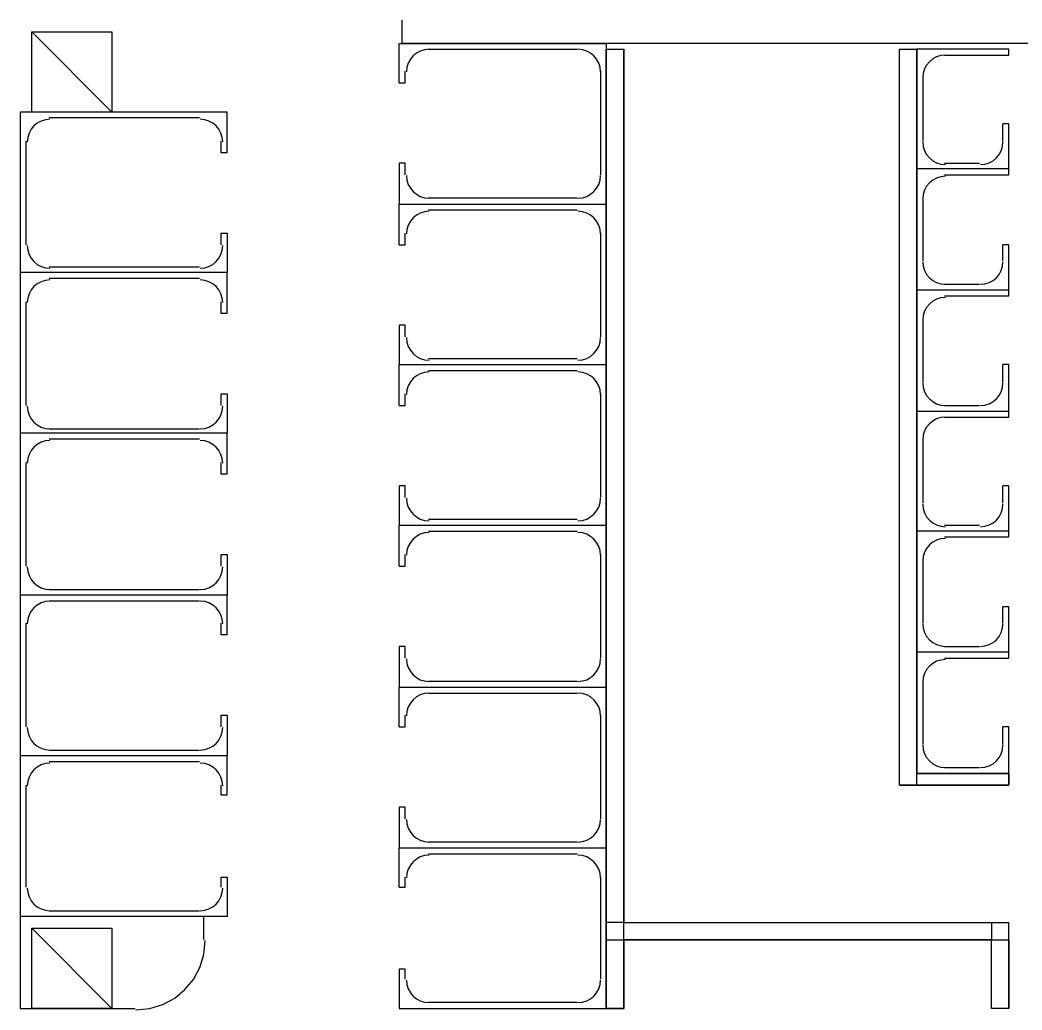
# Model space of a CAD drawing. Header units: millimetres. Extents: x -1062 to 473405, y -148599 to 38948.
# Drawn here: x 69535 to 78255, y -133090 to -124479 of the extents above; entities that cross this region are included whole.
import ezdxf

# ---------------------------------------------------------------- set-up
doc = ezdxf.new("R2010")
doc.units = ezdxf.units.MM
for name, color, linetype in [('COLUMN', 1, 'Continuous'), ('WALL', 7, 'Continuous'), ('WINDOW', 4, 'Continuous')]:
    doc.layers.add(name, color=color, linetype=linetype)

msp = doc.modelspace()

# ---------------------------------------------------------------- linework, layer by layer
at = {"layer": 'COLUMN'}
for p, q in [((70334.3, -125279), (69636.1, -124580.5)), ((69636.1, -124580.5), (70334.3, -124580.5)), ((69636.1, -125279), (69636.1, -124580.5)), ((70334.3, -124580.5), (70334.3, -125279)), ((70334.3, -125279), (69636.1, -125279)), ((70334.3, -133077.6), (69636.1, -132379.1)), ((69636.1, -132379.1), (70334.3, -132379.1)), ((69636.1, -133077.6), (69636.1, -132379.1)), ((70334.3, -132379.1), (70334.3, -133077.6)), ((70334.3, -133077.6), (69636.1, -133077.6))]:
    msp.add_line(p, q, dxfattribs=at)
at = {"layer": 'WALL'}
for p, q in [((72860.2, -124682.1), (72860.2, -124478.9)), ((79486.1, -124682.1), (72860.2, -124682.1)), ((74637.3, -133077.6), (74637.3, -124732.9)), ((74789.6, -132328.3), (74789.6, -124732.9)), ((77188.6, -131134.3), (77188.6, -124732.9)), ((77340.9, -131134.3), (77340.9, -124732.9)), ((78140.6, -131032.7), (77340.9, -131032.7)), ((78140.6, -131134.3), (78140.6, -131032.7)), ((77188.6, -131134.3), (77340.9, -131134.3)), ((77340.9, -131134.3), (78140.6, -131134.3)), ((69534.6, -132277.5), (69534.6, -133077.6)), ((71133.9, -132277.5), (69534.6, -132277.5)), ((71133.9, -132480.7), (71133.9, -132277.5)), ((74789.6, -132328.3), (77988.3, -132328.3)), ((77988.3, -132328.3), (78140.6, -132328.3)), ((78140.6, -133077.6), (78140.6, -132328.3)), ((71134.4, -132608.6), (71146.6, -132487)), ((74789.6, -133077.6), (74789.6, -132480.7)), ((74789.6, -132480.7), (77988.3, -132480.7)), ((77988.3, -133077.6), (77988.3, -132480.7)), ((71099.2, -132721.9), (71134.4, -132608.6)), ((71043.7, -132824.3), (71099.2, -132721.9)), ((70970, -132913.6), (71043.7, -132824.3)), ((70880.8, -132987.3), (70970, -132913.6)), ((70665.2, -133078.1), (70778.4, -133042.9)), ((70778.4, -133042.9), (70880.8, -132987.3)), ((69534.6, -133077.6), (70537.3, -133077.6)), ((70543.7, -133090.3), (70665.2, -133078.1)), ((74637.3, -133077.6), (74789.6, -133077.6))]:
    msp.add_line(p, q, dxfattribs=at)
for points in [[(74789.6, -124732.9), (74789.6, -132328.3), (74637.3, -132328.3), (74637.3, -124732.9), (74789.6, -124732.9)], [(77188.6, -124732.9), (77340.9, -124732.9), (77340.9, -131032.7), (78140.6, -131032.7), (78140.6, -131134.3), (78140, -131134.3), (78140, -131135), (77340, -131135), (77340, -131134.3), (77188.6, -131134.3), (77188.6, -124732.9)], [(77988.3, -132328.3), (77988.3, -132480.7), (74789.6, -132480.7), (74789.6, -132328.3), (77988.3, -132328.3)], [(74789.6, -132480.7), (74789.6, -133077.6), (74637.3, -133077.6), (74637.3, -132480.7), (74789.6, -132480.7)], [(78140.6, -132480.7), (78140.6, -133077.6), (77988.3, -133077.6), (77988.3, -132480.7), (78140.6, -132480.7)]]:
    msp.add_lwpolyline(points, close=True, dxfattribs=at)
at = {"layer": 'WINDOW'}
for p, q in [((72834.8, -125025), (72834.8, -124682.1)), ((72834.8, -124682.1), (74637.3, -124682.1)), ((74637.3, -124682.1), (74637.3, -126079.2)), ((72985, -124766.5), (72955.9, -124790.5)), ((73018.5, -124748.4), (72985, -124766.5)), ((73055.4, -124736.9), (73018.5, -124748.4)), ((73095, -124732.9), (73055.4, -124736.9)), ((73088.7, -124732.9), (74383.4, -124732.9)), ((74429.4, -124736.9), (74389.7, -124732.9)), ((74466.3, -124748.4), (74429.4, -124736.9)), ((74499.7, -124766.5), (74466.3, -124748.4)), ((74528.9, -124790.5), (74499.7, -124766.5)), ((77340.9, -124732.9), (77340.9, -125774.4)), ((78140.6, -124732.9), (77340.9, -124732.9)), ((77588.4, -124783.7), (77548.8, -124787.7)), ((77582.1, -124783.7), (78140.6, -124783.7)), ((78140.6, -124783.7), (78140.6, -124732.9)), ((72913.8, -124853.1), (72902.3, -124890.1)), ((72931.9, -124819.7), (72913.8, -124853.1)), ((72955.9, -124790.5), (72931.9, -124819.7)), ((74552.9, -124819.7), (74528.9, -124790.5)), ((74571, -124853.1), (74552.9, -124819.7)), ((74582.5, -124890.1), (74571, -124853.1)), ((77425.3, -124870.5), (77407.2, -124903.9)), ((77449.3, -124841.3), (77425.3, -124870.5)), ((77478.4, -124817.3), (77449.3, -124841.3)), ((77511.9, -124799.2), (77478.4, -124817.3)), ((77548.8, -124787.7), (77511.9, -124799.2)), ((72885.6, -125025), (72885.6, -124923.4)), ((72902.3, -124890.1), (72898.3, -124929.8)), ((74586.5, -124929.8), (74582.5, -124890.1)), ((74586.5, -124923.4), (74586.5, -125825.2)), ((77395.7, -124940.9), (77391.7, -124980.6)), ((77407.2, -124903.9), (77395.7, -124940.9)), ((72834.8, -125025), (72885.6, -125025)), ((77391.7, -124974.2), (77391.7, -125533.1)), ((71337, -125279), (69534.6, -125279)), ((69534.6, -125279), (69534.6, -126676.2)), ((71337, -125634.7), (71337, -125279)), ((69684.8, -125376.2), (69655.7, -125400.2)), ((69718.2, -125358), (69684.8, -125376.2)), ((69755.1, -125346.5), (69718.2, -125358)), ((69794.8, -125342.5), (69755.1, -125346.5)), ((71095.8, -125329.8), (69788.4, -125329.8)), ((71141.8, -125346.5), (71102.2, -125342.5)), ((71178.8, -125358), (71141.8, -125346.5)), ((71212.2, -125376.2), (71178.8, -125358)), ((71241.3, -125400.2), (71212.2, -125376.2)), ((78089.8, -125533.1), (78089.8, -125380.6)), ((78140.6, -125380.6), (78089.8, -125380.6)), ((78140.6, -125774.4), (78140.6, -125380.6)), ((69613.5, -125462.8), (69602, -125499.7)), ((69631.7, -125429.3), (69613.5, -125462.8)), ((69655.7, -125400.2), (69631.7, -125429.3)), ((71265.3, -125429.3), (71241.3, -125400.2)), ((71283.5, -125462.8), (71265.3, -125429.3)), ((71294.9, -125499.7), (71283.5, -125462.8)), ((69585.3, -125533.1), (69585.3, -126434.9)), ((69602, -125499.7), (69598, -125539.4)), ((71286.3, -125634.7), (71286.3, -125533.1)), ((71298.9, -125539.4), (71294.9, -125499.7)), ((77391.7, -125539.4), (77395.7, -125579.1)), ((78085.8, -125579.1), (78089.8, -125539.4)), ((71337, -125634.7), (71286.3, -125634.7)), ((77395.7, -125579.1), (77407.2, -125616)), ((77407.2, -125616), (77425.3, -125649.5)), ((77425.3, -125649.5), (77449.3, -125678.6)), ((78032.2, -125678.6), (78056.2, -125649.5)), ((78056.2, -125649.5), (78074.4, -125616)), ((78074.4, -125616), (78085.8, -125579.1)), ((72885.6, -125723.6), (72834.8, -125723.6)), ((72834.8, -125723.6), (72834.8, -126079.2)), ((72885.6, -125825.2), (72885.6, -125723.6)), ((77449.3, -125678.6), (77478.4, -125702.7)), ((77478.4, -125702.7), (77511.9, -125720.8)), ((77511.9, -125720.8), (77548.8, -125732.3)), ((77548.8, -125732.3), (77588.4, -125736.3)), ((77582.1, -125723.6), (77886.7, -125723.6)), ((77893.1, -125736.3), (77932.7, -125732.3)), ((77932.7, -125732.3), (77969.7, -125720.8)), ((77969.7, -125720.8), (78003.1, -125702.7)), ((78003.1, -125702.7), (78032.2, -125678.6)), ((72898.3, -125831.5), (72902.3, -125871.2)), ((74582.5, -125871.2), (74586.5, -125831.5)), ((77340.9, -125774.4), (77340.9, -126828.6)), ((78140.6, -125774.4), (77340.9, -125774.4)), ((77582.1, -125825.2), (78140.6, -125825.2)), ((78140.6, -125825.2), (78140.6, -125774.4)), ((72902.3, -125871.2), (72913.8, -125908.2)), ((72913.8, -125908.2), (72931.9, -125941.6)), ((74552.9, -125941.6), (74571, -125908.2)), ((74571, -125908.2), (74582.5, -125871.2)), ((77449.3, -125895.6), (77425.3, -125924.7)), ((77478.4, -125871.5), (77449.3, -125895.6)), ((77511.9, -125853.4), (77478.4, -125871.5)), ((77548.8, -125841.9), (77511.9, -125853.4)), ((77588.4, -125837.9), (77548.8, -125841.9)), ((72931.9, -125941.6), (72955.9, -125970.8)), ((72955.9, -125970.8), (72985, -125994.8)), ((72985, -125994.8), (73018.5, -126012.9)), ((74466.3, -126012.9), (74499.7, -125994.8)), ((74499.7, -125994.8), (74528.9, -125970.8)), ((74528.9, -125970.8), (74552.9, -125941.6)), ((77395.7, -125995.1), (77391.7, -126034.8)), ((77407.2, -125958.1), (77395.7, -125995.1)), ((77425.3, -125924.7), (77407.2, -125958.1)), ((72834.8, -126079.2), (74637.3, -126079.2)), ((72834.8, -126434.9), (72834.8, -126079.2)), ((73018.5, -126012.9), (73055.4, -126024.4)), ((73055.4, -126024.4), (73095, -126028.4)), ((74383.4, -126028.4), (73088.7, -126028.4)), ((74389.7, -126028.4), (74429.4, -126024.4)), ((74429.4, -126024.4), (74466.3, -126012.9)), ((74637.3, -126079.2), (74637.3, -127476.4)), ((77391.7, -126028.4), (77391.7, -126574.6)), ((72985, -126176.4), (72955.9, -126200.4)), ((73018.5, -126158.2), (72985, -126176.4)), ((73055.4, -126146.7), (73018.5, -126158.2)), ((73095, -126142.7), (73055.4, -126146.7)), ((73088.7, -126130), (74383.4, -126130)), ((74429.4, -126146.7), (74389.7, -126142.7)), ((74466.3, -126158.2), (74429.4, -126146.7)), ((74499.7, -126176.4), (74466.3, -126158.2)), ((74528.9, -126200.4), (74499.7, -126176.4)), ((72913.8, -126263), (72902.3, -126299.9)), ((72931.9, -126229.5), (72913.8, -126263)), ((72955.9, -126200.4), (72931.9, -126229.5)), ((74552.9, -126229.5), (74528.9, -126200.4)), ((74571, -126263), (74552.9, -126229.5)), ((74582.5, -126299.9), (74571, -126263)), ((71286.3, -126434.9), (71286.3, -126333.2)), ((71286.3, -126333.2), (71337, -126333.2)), ((71337, -126333.2), (71337, -126676.2)), ((72885.6, -126434.9), (72885.6, -126333.2)), ((72902.3, -126299.9), (72898.3, -126339.6)), ((74586.5, -126339.6), (74582.5, -126299.9)), ((74586.5, -126333.2), (74586.5, -127235)), ((69598, -126441.2), (69602, -126480.9)), ((71294.9, -126480.9), (71298.9, -126441.2)), ((72834.8, -126434.9), (72885.6, -126434.9)), ((78089.8, -126574.6), (78089.8, -126434.9)), ((78140.6, -126434.9), (78089.8, -126434.9)), ((78140.6, -126828.6), (78140.6, -126434.9)), ((69602, -126480.9), (69613.5, -126517.8)), ((69613.5, -126517.8), (69631.7, -126551.3)), ((71265.3, -126551.3), (71283.5, -126517.8)), ((71283.5, -126517.8), (71294.9, -126480.9)), ((69631.7, -126551.3), (69655.7, -126580.4)), ((69655.7, -126580.4), (69684.8, -126604.5)), ((69684.8, -126604.5), (69718.2, -126622.6)), ((71178.8, -126622.6), (71212.2, -126604.5)), ((71212.2, -126604.5), (71241.3, -126580.4)), ((71241.3, -126580.4), (71265.3, -126551.3)), ((77391.7, -126580.9), (77395.7, -126620.6)), ((78085.8, -126620.6), (78089.8, -126580.9)), ((71337, -126676.2), (69534.6, -126676.2)), ((69534.6, -126676.2), (69534.6, -128073.3)), ((69718.2, -126622.6), (69755.1, -126634.1)), ((69755.1, -126634.1), (69794.8, -126638.1)), ((69788.4, -126625.4), (71095.8, -126625.4)), ((71102.2, -126638.1), (71141.8, -126634.1)), ((71141.8, -126634.1), (71178.8, -126622.6)), ((71337, -127031.8), (71337, -126676.2)), ((77395.7, -126620.6), (77407.2, -126657.6)), ((77407.2, -126657.6), (77425.3, -126691)), ((77425.3, -126691), (77449.3, -126720.1)), ((78032.2, -126720.1), (78056.2, -126691)), ((78056.2, -126691), (78074.4, -126657.6)), ((78074.4, -126657.6), (78085.8, -126620.6)), ((69684.8, -126773.3), (69655.7, -126797.4)), ((69718.2, -126755.2), (69684.8, -126773.3)), ((69755.1, -126743.7), (69718.2, -126755.2)), ((69794.8, -126739.7), (69755.1, -126743.7)), ((71095.8, -126727), (69788.4, -126727)), ((71141.8, -126743.7), (71102.2, -126739.7)), ((71178.8, -126755.2), (71141.8, -126743.7)), ((71212.2, -126773.3), (71178.8, -126755.2)), ((71241.3, -126797.4), (71212.2, -126773.3)), ((77449.3, -126720.1), (77478.4, -126744.2)), ((77478.4, -126744.2), (77511.9, -126762.3)), ((77511.9, -126762.3), (77548.8, -126773.8)), ((77548.8, -126773.8), (77588.4, -126777.8)), ((77582.1, -126777.8), (77886.7, -126777.8)), ((77893.1, -126777.8), (77932.7, -126773.8)), ((77932.7, -126773.8), (77969.7, -126762.3)), ((77969.7, -126762.3), (78003.1, -126744.2)), ((78003.1, -126744.2), (78032.2, -126720.1)), ((69613.5, -126859.9), (69602, -126896.9)), ((69631.7, -126826.5), (69613.5, -126859.9)), ((69655.7, -126797.4), (69631.7, -126826.5)), ((71265.3, -126826.5), (71241.3, -126797.4)), ((71283.5, -126859.9), (71265.3, -126826.5)), ((71294.9, -126896.9), (71283.5, -126859.9)), ((77340.9, -126828.6), (77340.9, -127882.8)), ((78140.6, -126828.6), (77340.9, -126828.6)), ((77582.1, -126879.4), (78140.6, -126879.4)), ((78140.6, -126879.4), (78140.6, -126828.6)), ((69585.3, -126930.2), (69585.3, -127832)), ((69602, -126896.9), (69598, -126936.6)), ((71286.3, -127031.8), (71286.3, -126930.2)), ((71298.9, -126936.6), (71294.9, -126896.9)), ((77449.3, -126949.8), (77425.3, -126978.9)), ((77478.4, -126925.7), (77449.3, -126949.8)), ((77511.9, -126907.6), (77478.4, -126925.7)), ((77548.8, -126896.1), (77511.9, -126907.6)), ((77588.4, -126892.1), (77548.8, -126896.1)), ((71337, -127031.8), (71286.3, -127031.8)), ((77395.7, -127049.3), (77391.7, -127089)), ((77407.2, -127012.3), (77395.7, -127049.3)), ((77425.3, -126978.9), (77407.2, -127012.3)), ((72885.6, -127133.4), (72834.8, -127133.4)), ((72834.8, -127133.4), (72834.8, -127476.4)), ((72885.6, -127235), (72885.6, -127133.4)), ((77391.7, -127082.6), (77391.7, -127628.8)), ((72898.3, -127241.4), (72902.3, -127281.1)), ((72902.3, -127281.1), (72913.8, -127318)), ((74571, -127318), (74582.5, -127281.1)), ((74582.5, -127281.1), (74586.5, -127241.4)), ((72913.8, -127318), (72931.9, -127351.5)), ((72931.9, -127351.5), (72955.9, -127380.6)), ((72955.9, -127380.6), (72985, -127404.6)), ((74499.7, -127404.6), (74528.9, -127380.6)), ((74528.9, -127380.6), (74552.9, -127351.5)), ((74552.9, -127351.5), (74571, -127318)), ((72834.8, -127476.4), (74637.3, -127476.4)), ((72834.8, -127832), (72834.8, -127476.4)), ((72985, -127404.6), (73018.5, -127422.8)), ((73018.5, -127422.8), (73055.4, -127434.3)), ((73055.4, -127434.3), (73095, -127438.3)), ((74383.4, -127425.6), (73088.7, -127425.6)), ((74389.7, -127438.3), (74429.4, -127434.3)), ((74429.4, -127434.3), (74466.3, -127422.8)), ((74466.3, -127422.8), (74499.7, -127404.6)), ((74637.3, -127476.4), (74637.3, -128873.5)), ((78089.8, -127628.8), (78089.8, -127476.4)), ((78140.6, -127476.4), (78089.8, -127476.4)), ((78140.6, -127882.8), (78140.6, -127476.4)), ((72985, -127573.5), (72955.9, -127597.5)), ((73018.5, -127555.3), (72985, -127573.5)), ((73055.4, -127543.9), (73018.5, -127555.3)), ((73095, -127539.9), (73055.4, -127543.9)), ((73088.7, -127527.2), (74383.4, -127527.2)), ((74429.4, -127543.9), (74389.7, -127539.9)), ((74466.3, -127555.3), (74429.4, -127543.9)), ((74499.7, -127573.5), (74466.3, -127555.3)), ((74528.9, -127597.5), (74499.7, -127573.5)), ((72913.8, -127660.1), (72902.3, -127697.1)), ((72931.9, -127626.7), (72913.8, -127660.1)), ((72955.9, -127597.5), (72931.9, -127626.7)), ((74552.9, -127626.7), (74528.9, -127597.5)), ((74571, -127660.1), (74552.9, -127626.7)), ((74582.5, -127697.1), (74571, -127660.1)), ((77391.7, -127635.1), (77395.7, -127674.8)), ((78085.8, -127674.8), (78089.8, -127635.1)), ((71286.3, -127832), (71286.3, -127730.4)), ((71286.3, -127730.4), (71337, -127730.4)), ((71337, -127730.4), (71337, -128073.3)), ((72885.6, -127832), (72885.6, -127730.4)), ((72902.3, -127697.1), (72898.3, -127736.7)), ((74586.5, -127736.7), (74582.5, -127697.1)), ((74586.5, -127730.4), (74586.5, -128632.2)), ((77395.7, -127674.8), (77407.2, -127711.8)), ((77407.2, -127711.8), (77425.3, -127745.2)), ((77425.3, -127745.2), (77449.3, -127774.3)), ((78032.2, -127774.3), (78056.2, -127745.2)), ((78056.2, -127745.2), (78074.4, -127711.8)), ((78074.4, -127711.8), (78085.8, -127674.8)), ((69598, -127838.4), (69602, -127878)), ((71294.9, -127878), (71298.9, -127838.4)), ((72834.8, -127832), (72885.6, -127832)), ((77449.3, -127774.3), (77478.4, -127798.4)), ((77478.4, -127798.4), (77511.9, -127816.5)), ((77511.9, -127816.5), (77548.8, -127828)), ((77548.8, -127828), (77588.4, -127832)), ((77582.1, -127832), (77886.7, -127832)), ((77893.1, -127832), (77932.7, -127828)), ((77932.7, -127828), (77969.7, -127816.5)), ((77969.7, -127816.5), (78003.1, -127798.4)), ((78003.1, -127798.4), (78032.2, -127774.3)), ((69602, -127878), (69613.5, -127915)), ((69613.5, -127915), (69631.7, -127948.4)), ((71265.3, -127948.4), (71283.5, -127915)), ((71283.5, -127915), (71294.9, -127878)), ((77340.9, -127882.8), (77340.9, -128924.3)), ((78140.6, -127882.8), (77340.9, -127882.8)), ((78140.6, -127933.6), (78140.6, -127882.8)), ((69631.7, -127948.4), (69655.7, -127977.6)), ((69655.7, -127977.6), (69684.8, -128001.6)), ((69684.8, -128001.6), (69718.2, -128019.7)), ((71178.8, -128019.7), (71212.2, -128001.6)), ((71212.2, -128001.6), (71241.3, -127977.6)), ((71241.3, -127977.6), (71265.3, -127948.4)), ((77449.3, -127991.3), (77425.3, -128020.4)), ((77478.4, -127967.2), (77449.3, -127991.3)), ((77511.9, -127949.1), (77478.4, -127967.2)), ((77548.8, -127937.6), (77511.9, -127949.1)), ((77588.4, -127933.6), (77548.8, -127937.6)), ((77582.1, -127933.6), (78140.6, -127933.6)), ((71337, -128073.3), (69534.6, -128073.3)), ((69534.6, -128073.3), (69534.6, -129483.2)), ((69718.2, -128019.7), (69755.1, -128031.2)), ((69755.1, -128031.2), (69794.8, -128035.2)), ((69788.4, -128035.2), (71095.8, -128035.2)), ((71102.2, -128035.2), (71141.8, -128031.2)), ((71141.8, -128031.2), (71178.8, -128019.7)), ((71337, -128429), (71337, -128073.3)), ((77395.7, -128090.8), (77391.7, -128130.5)), ((77407.2, -128053.8), (77395.7, -128090.8)), ((77425.3, -128020.4), (77407.2, -128053.8)), ((69684.8, -128170.5), (69655.7, -128194.5)), ((69718.2, -128152.3), (69684.8, -128170.5)), ((69755.1, -128140.8), (69718.2, -128152.3)), ((69794.8, -128136.8), (69755.1, -128140.8)), ((71095.8, -128124.1), (69788.4, -128124.1)), ((71141.8, -128140.8), (71102.2, -128136.8)), ((71178.8, -128152.3), (71141.8, -128140.8)), ((71212.2, -128170.5), (71178.8, -128152.3)), ((71241.3, -128194.5), (71212.2, -128170.5)), ((77391.7, -128124.1), (77391.7, -128683)), ((69613.5, -128257.1), (69602, -128294)), ((69631.7, -128223.6), (69613.5, -128257.1)), ((69655.7, -128194.5), (69631.7, -128223.6)), ((71265.3, -128223.6), (71241.3, -128194.5)), ((71283.5, -128257.1), (71265.3, -128223.6)), ((71294.9, -128294), (71283.5, -128257.1)), ((69585.3, -128327.3), (69585.3, -129229.1)), ((69602, -128294), (69598, -128333.7)), ((71286.3, -128429), (71286.3, -128327.3)), ((71298.9, -128333.7), (71294.9, -128294)), ((71337, -128429), (71286.3, -128429)), ((72885.6, -128530.6), (72834.8, -128530.6)), ((72834.8, -128530.6), (72834.8, -128873.5)), ((72885.6, -128632.2), (72885.6, -128530.6)), ((78089.8, -128683), (78089.8, -128530.6)), ((78140.6, -128530.6), (78089.8, -128530.6)), ((78140.6, -128924.3), (78140.6, -128530.6)), ((72898.3, -128638.5), (72902.3, -128678.2)), ((72902.3, -128678.2), (72913.8, -128715.2)), ((74571, -128715.2), (74582.5, -128678.2)), ((74582.5, -128678.2), (74586.5, -128638.5)), ((77391.7, -128689.3), (77395.7, -128729)), ((78085.8, -128729), (78089.8, -128689.3)), ((72913.8, -128715.2), (72931.9, -128748.6)), ((72931.9, -128748.6), (72955.9, -128777.7)), ((72955.9, -128777.7), (72985, -128801.8)), ((74499.7, -128801.8), (74528.9, -128777.7)), ((74528.9, -128777.7), (74552.9, -128748.6)), ((74552.9, -128748.6), (74571, -128715.2)), ((77395.7, -128729), (77407.2, -128766)), ((77407.2, -128766), (77425.3, -128799.4)), ((78056.2, -128799.4), (78074.4, -128766)), ((78074.4, -128766), (78085.8, -128729)), ((72834.8, -128873.5), (74637.3, -128873.5)), ((72834.8, -129229.1), (72834.8, -128873.5)), ((72985, -128801.8), (73018.5, -128819.9)), ((73018.5, -128819.9), (73055.4, -128831.4)), ((73055.4, -128831.4), (73095, -128835.4)), ((74383.4, -128822.7), (73088.7, -128822.7)), ((74389.7, -128835.4), (74429.4, -128831.4)), ((74429.4, -128831.4), (74466.3, -128819.9)), ((74466.3, -128819.9), (74499.7, -128801.8)), ((74637.3, -128873.5), (74637.3, -130283.4)), ((77425.3, -128799.4), (77449.3, -128828.5)), ((77449.3, -128828.5), (77478.4, -128852.6)), ((77478.4, -128852.6), (77511.9, -128870.7)), ((77511.9, -128870.7), (77548.8, -128882.2)), ((77548.8, -128882.2), (77588.4, -128886.2)), ((77582.1, -128873.5), (77886.7, -128873.5)), ((77893.1, -128886.2), (77932.7, -128882.2)), ((77932.7, -128882.2), (77969.7, -128870.7)), ((77969.7, -128870.7), (78003.1, -128852.6)), ((78003.1, -128852.6), (78032.2, -128828.5)), ((78032.2, -128828.5), (78056.2, -128799.4)), ((72985, -128970.6), (72955.9, -128994.7)), ((73018.5, -128952.5), (72985, -128970.6)), ((73055.4, -128941), (73018.5, -128952.5)), ((73095, -128937), (73055.4, -128941)), ((73088.7, -128924.3), (74383.4, -128924.3)), ((74429.4, -128941), (74389.7, -128937)), ((74466.3, -128952.5), (74429.4, -128941)), ((74499.7, -128970.6), (74466.3, -128952.5)), ((74528.9, -128994.7), (74499.7, -128970.6)), ((77340.9, -128924.3), (77340.9, -129978.5)), ((78140.6, -128924.3), (77340.9, -128924.3)), ((78140.6, -128975.1), (78140.6, -128924.3)), ((72913.8, -129057.3), (72902.3, -129094.2)), ((72931.9, -129023.8), (72913.8, -129057.3)), ((72955.9, -128994.7), (72931.9, -129023.8)), ((74552.9, -129023.8), (74528.9, -128994.7)), ((74571, -129057.3), (74552.9, -129023.8)), ((74582.5, -129094.2), (74571, -129057.3)), ((77449.3, -129045.5), (77425.3, -129074.6)), ((77478.4, -129021.4), (77449.3, -129045.5)), ((77511.9, -129003.3), (77478.4, -129021.4)), ((77548.8, -128991.8), (77511.9, -129003.3)), ((77588.4, -128987.8), (77548.8, -128991.8)), ((77582.1, -128975.1), (78140.6, -128975.1)), ((71286.3, -129229.1), (71286.3, -129127.5)), ((71286.3, -129127.5), (71337, -129127.5)), ((71337, -129127.5), (71337, -129483.2)), ((72885.6, -129229.1), (72885.6, -129127.5)), ((72902.3, -129094.2), (72898.3, -129133.9)), ((74586.5, -129133.9), (74582.5, -129094.2)), ((74586.5, -129127.5), (74586.5, -130029.3)), ((77395.7, -129145), (77391.7, -129184.7)), ((77407.2, -129108.1), (77395.7, -129145)), ((77425.3, -129074.6), (77407.2, -129108.1)), ((72834.8, -129229.1), (72885.6, -129229.1)), ((77391.7, -129178.3), (77391.7, -129724.5)), ((69598, -129235.5), (69602, -129275.2)), ((69602, -129275.2), (69613.5, -129312.1)), ((69613.5, -129312.1), (69631.7, -129345.6)), ((71265.3, -129345.6), (71283.5, -129312.1)), ((71283.5, -129312.1), (71294.9, -129275.2)), ((71294.9, -129275.2), (71298.9, -129235.5)), ((69631.7, -129345.6), (69655.7, -129374.7)), ((69655.7, -129374.7), (69684.8, -129398.7)), ((69684.8, -129398.7), (69718.2, -129416.9)), ((71178.8, -129416.9), (71212.2, -129398.7)), ((71212.2, -129398.7), (71241.3, -129374.7)), ((71241.3, -129374.7), (71265.3, -129345.6)), ((71337, -129483.2), (69534.6, -129483.2)), ((69534.6, -129483.2), (69534.6, -130880.3)), ((69718.2, -129416.9), (69755.1, -129428.4)), ((69755.1, -129428.4), (69794.8, -129432.4)), ((69788.4, -129432.4), (71095.8, -129432.4)), ((71102.2, -129432.4), (71141.8, -129428.4)), ((71141.8, -129428.4), (71178.8, -129416.9)), ((71337, -129826.1), (71337, -129483.2)), ((69684.8, -129567.6), (69655.7, -129591.6)), ((69718.2, -129549.4), (69684.8, -129567.6)), ((69755.1, -129538), (69718.2, -129549.4)), ((69794.8, -129534), (69755.1, -129538)), ((71095.8, -129534), (69788.4, -129534)), ((71141.8, -129538), (71102.2, -129534)), ((71178.8, -129549.4), (71141.8, -129538)), ((71212.2, -129567.6), (71178.8, -129549.4)), ((71241.3, -129591.6), (71212.2, -129567.6)), ((69613.5, -129654.2), (69602, -129691.2)), ((69631.7, -129620.8), (69613.5, -129654.2)), ((69655.7, -129591.6), (69631.7, -129620.8)), ((71265.3, -129620.8), (71241.3, -129591.6)), ((71283.5, -129654.2), (71265.3, -129620.8)), ((71294.9, -129691.2), (71283.5, -129654.2)), ((78089.8, -129724.5), (78089.8, -129584.8)), ((78140.6, -129584.8), (78089.8, -129584.8)), ((78140.6, -129978.5), (78140.6, -129584.8)), ((69585.3, -129724.5), (69585.3, -130626.3)), ((69602, -129691.2), (69598, -129730.8)), ((71286.3, -129826.1), (71286.3, -129724.5)), ((71298.9, -129730.8), (71294.9, -129691.2)), ((77391.7, -129730.8), (77395.7, -129770.5)), ((78085.8, -129770.5), (78089.8, -129730.8)), ((71337, -129826.1), (71286.3, -129826.1)), ((77395.7, -129770.5), (77407.2, -129807.5)), ((77407.2, -129807.5), (77425.3, -129840.9)), ((77425.3, -129840.9), (77449.3, -129870.1)), ((78032.2, -129870.1), (78056.2, -129840.9)), ((78056.2, -129840.9), (78074.4, -129807.5)), ((78074.4, -129807.5), (78085.8, -129770.5)), ((72885.6, -129927.7), (72834.8, -129927.7)), ((72834.8, -129927.7), (72834.8, -130283.4)), ((72885.6, -130029.3), (72885.6, -129927.7)), ((77449.3, -129870.1), (77478.4, -129894.1)), ((77478.4, -129894.1), (77511.9, -129912.2)), ((77511.9, -129912.2), (77548.8, -129923.7)), ((77548.8, -129923.7), (77588.4, -129927.7)), ((77582.1, -129927.7), (77886.7, -129927.7)), ((77893.1, -129927.7), (77932.7, -129923.7)), ((77932.7, -129923.7), (77969.7, -129912.2)), ((77969.7, -129912.2), (78003.1, -129894.1)), ((78003.1, -129894.1), (78032.2, -129870.1)), ((77340.9, -129978.5), (77340.9, -131032.7)), ((78140.6, -129978.5), (77340.9, -129978.5)), ((78140.6, -130029.3), (78140.6, -129978.5)), ((72898.3, -130035.7), (72902.3, -130075.4)), ((72902.3, -130075.4), (72913.8, -130112.3)), ((74571, -130112.3), (74582.5, -130075.4)), ((74582.5, -130075.4), (74586.5, -130035.7)), ((77449.3, -130099.7), (77425.3, -130128.8)), ((77478.4, -130075.6), (77449.3, -130099.7)), ((77511.9, -130057.5), (77478.4, -130075.6)), ((77548.8, -130046), (77511.9, -130057.5)), ((77588.4, -130042), (77548.8, -130046)), ((77582.1, -130029.3), (78140.6, -130029.3)), ((72913.8, -130112.3), (72931.9, -130145.7)), ((72931.9, -130145.7), (72955.9, -130174.9)), ((72955.9, -130174.9), (72985, -130198.9)), ((74499.7, -130198.9), (74528.9, -130174.9)), ((74528.9, -130174.9), (74552.9, -130145.7)), ((74552.9, -130145.7), (74571, -130112.3)), ((77407.2, -130162.3), (77395.7, -130199.2)), ((77425.3, -130128.8), (77407.2, -130162.3)), ((72985, -130198.9), (73018.5, -130217.1)), ((73018.5, -130217.1), (73055.4, -130228.5)), ((73055.4, -130228.5), (73095, -130232.5)), ((74383.4, -130232.5), (73088.7, -130232.5)), ((74389.7, -130232.5), (74429.4, -130228.5)), ((74429.4, -130228.5), (74466.3, -130217.1)), ((74466.3, -130217.1), (74499.7, -130198.9)), ((77395.7, -130199.2), (77391.7, -130238.9)), ((77391.7, -130232.5), (77391.7, -130778.7)), ((72834.8, -130283.4), (74637.3, -130283.4)), ((72834.8, -130626.3), (72834.8, -130283.4)), ((73018.5, -130349.6), (72985, -130367.8)), ((73055.4, -130338.2), (73018.5, -130349.6)), ((73095, -130334.2), (73055.4, -130338.2)), ((73088.7, -130334.2), (74383.4, -130334.2)), ((74429.4, -130338.2), (74389.7, -130334.2)), ((74466.3, -130349.6), (74429.4, -130338.2)), ((74499.7, -130367.8), (74466.3, -130349.6)), ((74637.3, -130283.4), (74637.3, -131680.5)), ((72913.8, -130454.4), (72902.3, -130491.4)), ((72931.9, -130421), (72913.8, -130454.4)), ((72955.9, -130391.8), (72931.9, -130421)), ((72985, -130367.8), (72955.9, -130391.8)), ((74528.9, -130391.8), (74499.7, -130367.8)), ((74552.9, -130421), (74528.9, -130391.8)), ((74571, -130454.4), (74552.9, -130421)), ((74582.5, -130491.4), (74571, -130454.4)), ((71286.3, -130626.3), (71286.3, -130524.7)), ((71286.3, -130524.7), (71337, -130524.7)), ((71337, -130524.7), (71337, -130880.3)), ((72885.6, -130626.3), (72885.6, -130524.7)), ((72902.3, -130491.4), (72898.3, -130531)), ((74586.5, -130531), (74582.5, -130491.4)), ((74586.5, -130524.7), (74586.5, -131426.5)), ((72834.8, -130626.3), (72885.6, -130626.3)), ((78089.8, -130778.7), (78089.8, -130626.3)), ((78140.6, -130626.3), (78089.8, -130626.3)), ((78140.6, -131032.7), (78140.6, -130626.3)), ((69598, -130632.6), (69602, -130672.3)), ((69602, -130672.3), (69613.5, -130709.3)), ((69613.5, -130709.3), (69631.7, -130742.7)), ((71265.3, -130742.7), (71283.5, -130709.3)), ((71283.5, -130709.3), (71294.9, -130672.3)), ((71294.9, -130672.3), (71298.9, -130632.6)), ((69631.7, -130742.7), (69655.7, -130771.8)), ((69655.7, -130771.8), (69684.8, -130795.9)), ((69684.8, -130795.9), (69718.2, -130814)), ((71178.8, -130814), (71212.2, -130795.9)), ((71212.2, -130795.9), (71241.3, -130771.8)), ((71241.3, -130771.8), (71265.3, -130742.7)), ((77391.7, -130785.1), (77395.7, -130824.7)), ((78085.8, -130824.7), (78089.8, -130785.1)), ((71337, -130880.3), (69534.6, -130880.3)), ((69534.6, -130880.3), (69534.6, -132277.5)), ((69718.2, -130814), (69755.1, -130825.5)), ((69755.1, -130825.5), (69794.8, -130829.5)), ((69788.4, -130829.5), (71095.8, -130829.5)), ((71102.2, -130829.5), (71141.8, -130825.5)), ((71141.8, -130825.5), (71178.8, -130814)), ((71337, -131223.2), (71337, -130880.3)), ((77395.7, -130824.7), (77407.2, -130861.7)), ((77407.2, -130861.7), (77425.3, -130895.1)), ((78056.2, -130895.1), (78074.4, -130861.7)), ((78074.4, -130861.7), (78085.8, -130824.7)), ((69684.8, -130977.4), (69655.7, -131001.5)), ((69718.2, -130959.3), (69684.8, -130977.4)), ((69755.1, -130947.8), (69718.2, -130959.3)), ((69794.8, -130943.8), (69755.1, -130947.8)), ((71095.8, -130931.1), (69788.4, -130931.1)), ((71141.8, -130947.8), (71102.2, -130943.8)), ((71178.8, -130959.3), (71141.8, -130947.8)), ((71212.2, -130977.4), (71178.8, -130959.3)), ((71241.3, -131001.5), (71212.2, -130977.4)), ((77425.3, -130895.1), (77449.3, -130924.3)), ((77449.3, -130924.3), (77478.4, -130948.3)), ((77478.4, -130948.3), (77511.9, -130966.4)), ((77511.9, -130966.4), (77548.8, -130977.9)), ((77548.8, -130977.9), (77588.4, -130981.9)), ((77893.1, -130981.9), (77932.7, -130977.9)), ((77932.7, -130977.9), (77969.7, -130966.4)), ((77969.7, -130966.4), (78003.1, -130948.3)), ((78003.1, -130948.3), (78032.2, -130924.3)), ((78032.2, -130924.3), (78056.2, -130895.1)), ((69613.5, -131064.1), (69602, -131101)), ((69631.7, -131030.6), (69613.5, -131064.1)), ((69655.7, -131001.5), (69631.7, -131030.6)), ((71265.3, -131030.6), (71241.3, -131001.5)), ((71283.5, -131064.1), (71265.3, -131030.6)), ((71294.9, -131101), (71283.5, -131064.1)), ((77582.1, -130981.9), (77886.7, -130981.9)), ((69585.3, -131134.3), (69585.3, -132023.4)), ((69602, -131101), (69598, -131140.7)), ((71286.3, -131223.2), (71286.3, -131134.3)), ((71298.9, -131140.7), (71294.9, -131101)), ((71337, -131223.2), (71286.3, -131223.2)), ((72885.6, -131324.9), (72834.8, -131324.9)), ((72834.8, -131324.9), (72834.8, -131680.5)), ((72885.6, -131426.5), (72885.6, -131324.9)), ((72898.3, -131432.8), (72902.3, -131472.5)), ((72902.3, -131472.5), (72913.8, -131509.4)), ((74571, -131509.4), (74582.5, -131472.5)), ((74582.5, -131472.5), (74586.5, -131432.8)), ((72913.8, -131509.4), (72931.9, -131542.9)), ((72931.9, -131542.9), (72955.9, -131572)), ((72955.9, -131572), (72985, -131596.1)), ((74499.7, -131596.1), (74528.9, -131572)), ((74528.9, -131572), (74552.9, -131542.9)), ((74552.9, -131542.9), (74571, -131509.4)), ((72985, -131596.1), (73018.5, -131614.2)), ((73018.5, -131614.2), (73055.4, -131625.7)), ((73055.4, -131625.7), (73095, -131629.7)), ((74383.4, -131629.7), (73088.7, -131629.7)), ((74389.7, -131629.7), (74429.4, -131625.7)), ((74429.4, -131625.7), (74466.3, -131614.2)), ((74466.3, -131614.2), (74499.7, -131596.1)), ((72834.8, -131680.5), (74637.3, -131680.5)), ((72834.8, -132023.4), (72834.8, -131680.5)), ((73018.5, -131759.5), (72985, -131777.6)), ((73055.4, -131748), (73018.5, -131759.5)), ((73095, -131744), (73055.4, -131748)), ((73088.7, -131731.3), (74383.4, -131731.3)), ((74429.4, -131748), (74389.7, -131744)), ((74466.3, -131759.5), (74429.4, -131748)), ((74499.7, -131777.6), (74466.3, -131759.5)), ((74637.3, -131680.5), (74637.3, -133077.6)), ((72931.9, -131830.8), (72913.8, -131864.2)), ((72955.9, -131801.7), (72931.9, -131830.8)), ((72985, -131777.6), (72955.9, -131801.7)), ((74528.9, -131801.7), (74499.7, -131777.6)), ((74552.9, -131830.8), (74528.9, -131801.7)), ((74571, -131864.2), (74552.9, -131830.8)), ((71286.3, -132023.4), (71286.3, -131934.5)), ((71286.3, -131934.5), (71337, -131934.5)), ((71337, -131934.5), (71337, -132277.5)), ((72885.6, -132023.4), (72885.6, -131934.5)), ((72902.3, -131901.2), (72898.3, -131940.9)), ((72913.8, -131864.2), (72902.3, -131901.2)), ((74582.5, -131901.2), (74571, -131864.2)), ((74586.5, -131940.9), (74582.5, -131901.2)), ((74586.5, -131934.5), (74586.5, -132823.6)), ((72834.8, -132023.4), (72885.6, -132023.4)), ((69598, -132029.8), (69602, -132069.5)), ((69602, -132069.5), (69613.5, -132106.4)), ((69613.5, -132106.4), (69631.7, -132139.9)), ((71265.3, -132139.9), (71283.5, -132106.4)), ((71283.5, -132106.4), (71294.9, -132069.5)), ((71294.9, -132069.5), (71298.9, -132029.8)), ((69631.7, -132139.9), (69655.7, -132169)), ((69655.7, -132169), (69684.8, -132193)), ((69684.8, -132193), (69718.2, -132211.2)), ((71178.8, -132211.2), (71212.2, -132193)), ((71212.2, -132193), (71241.3, -132169)), ((71241.3, -132169), (71265.3, -132139.9)), ((71337, -132277.5), (69534.6, -132277.5)), ((69718.2, -132211.2), (69755.1, -132222.6)), ((69755.1, -132222.6), (69794.8, -132226.6)), ((69788.4, -132226.6), (71095.8, -132226.6)), ((71102.2, -132226.6), (71141.8, -132222.6)), ((71141.8, -132222.6), (71178.8, -132211.2)), ((72885.6, -132734.7), (72834.8, -132734.7)), ((72834.8, -132734.7), (72834.8, -133077.6)), ((72885.6, -132823.6), (72885.6, -132734.7)), ((72898.3, -132830), (72902.3, -132869.6)), ((72902.3, -132869.6), (72913.8, -132906.6)), ((74571, -132906.6), (74582.5, -132869.6)), ((74582.5, -132869.6), (74586.5, -132830)), ((72913.8, -132906.6), (72931.9, -132940)), ((72931.9, -132940), (72955.9, -132969.2)), ((72955.9, -132969.2), (72985, -132993.2)), ((74499.7, -132993.2), (74528.9, -132969.2)), ((74528.9, -132969.2), (74552.9, -132940)), ((74552.9, -132940), (74571, -132906.6)), ((72985, -132993.2), (73018.5, -133011.4)), ((73018.5, -133011.4), (73055.4, -133022.8)), ((73055.4, -133022.8), (73095, -133026.8)), ((74383.4, -133026.8), (73088.7, -133026.8)), ((74389.7, -133026.8), (74429.4, -133022.8)), ((74429.4, -133022.8), (74466.3, -133011.4)), ((74466.3, -133011.4), (74499.7, -132993.2)), ((72834.8, -133077.6), (74637.3, -133077.6))]:
    msp.add_line(p, q, dxfattribs=at)

doc.saveas('drawing.dxf')
